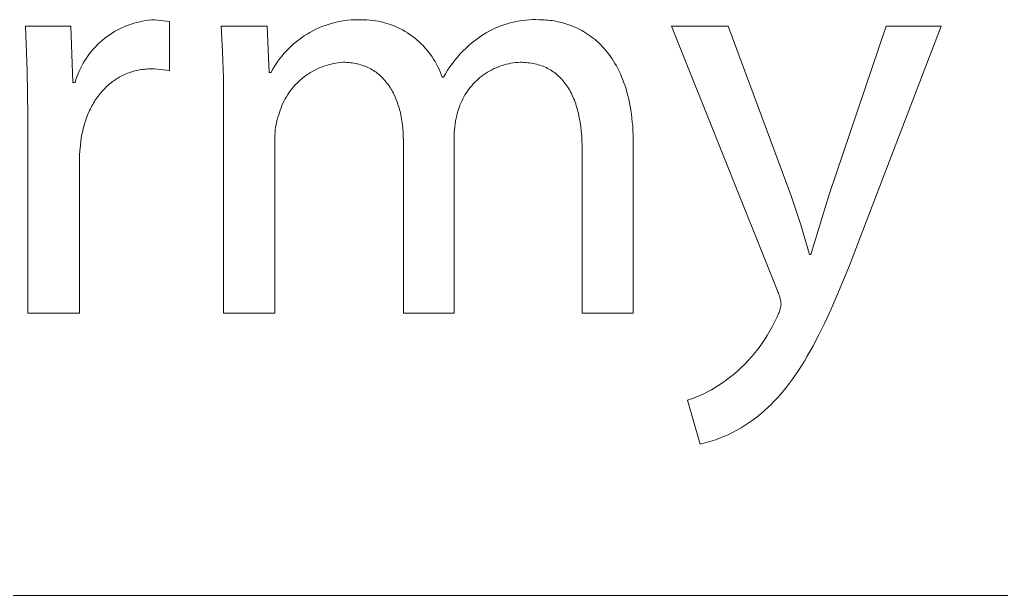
# Model space of a CAD drawing. Header units: millimetres. Extents: x 1422 to 6060, y -58 to 3182.
# Drawn here: x 4859.4 to 4936.3, y -57.9 to -12.8 of the extents above; entities that cross this region are included whole.
import ezdxf

# ---------------------------------------------------------------- set-up
doc = ezdxf.new("R2010")
doc.units = ezdxf.units.MM
doc.header["$MEASUREMENT"] = 0
doc.layers.add('Domyślny', color=7, linetype='Continuous', true_color=0x000000)

msp = doc.modelspace()

# ---------------------------------------------------------------- linework, layer by layer
at = {"layer": 'Domyślny', "color": 18, "lineweight": 15, "true_color": 0x000000}
for p, q in [((4868.382, -13.12), (4868.609, -13.058)), ((4868.609, -13.058), (4868.838, -13.004)), ((4868.838, -13.004), (4869.069, -12.957)), ((4869.069, -12.957), (4869.301, -12.919)), ((4869.301, -12.919), (4869.534, -12.889)), ((4869.534, -12.889), (4869.769, -12.867)), ((4869.769, -12.867), (4870.004, -12.853)), ((4870.004, -12.853), (4871.177, -12.977)), ((4871.177, -12.977), (4871.177, -16.837)), ((4884.103, -13.068), (4884.358, -13.01)), ((4884.358, -13.01), (4884.614, -12.96)), ((4884.614, -12.96), (4884.873, -12.919)), ((4884.873, -12.919), (4885.132, -12.887)), ((4885.132, -12.887), (4885.392, -12.863)), ((4885.392, -12.863), (4885.653, -12.848)), ((4885.653, -12.848), (4885.914, -12.842)), ((4885.914, -12.842), (4886.175, -12.845)), ((4886.175, -12.845), (4886.4, -12.846)), ((4886.4, -12.846), (4886.625, -12.855)), ((4886.625, -12.855), (4886.85, -12.872)), ((4886.85, -12.872), (4887.073, -12.896)), ((4887.073, -12.896), (4887.296, -12.927)), ((4887.296, -12.927), (4887.518, -12.966)), ((4887.518, -12.966), (4887.738, -13.013)), ((4887.738, -13.013), (4887.956, -13.067)), ((4887.956, -13.067), (4888.173, -13.129)), ((4897.843, -13.093), (4898.089, -13.032)), ((4898.089, -13.032), (4898.337, -12.979)), ((4898.337, -12.979), (4898.587, -12.935)), ((4898.587, -12.935), (4898.838, -12.899)), ((4898.838, -12.899), (4899.091, -12.871)), ((4899.091, -12.871), (4899.344, -12.852)), ((4899.344, -12.852), (4899.597, -12.841)), ((4899.597, -12.841), (4899.851, -12.839)), ((4899.851, -12.839), (4900.105, -12.845)), ((4900.105, -12.845), (4900.246, -12.847)), ((4900.246, -12.847), (4900.388, -12.851)), ((4900.388, -12.851), (4900.533, -12.859)), ((4900.533, -12.859), (4900.679, -12.869)), ((4900.679, -12.869), (4900.827, -12.883)), ((4900.827, -12.883), (4900.976, -12.9)), ((4900.976, -12.9), (4901.126, -12.92)), ((4901.126, -12.92), (4901.278, -12.944)), ((4901.278, -12.944), (4901.43, -12.972)), ((4901.43, -12.972), (4901.584, -13.003)), ((4901.584, -13.003), (4901.738, -13.038)), ((4901.738, -13.038), (4901.893, -13.076)), ((4860.033, -16.859), (4859.888, -13.347)), ((4859.888, -13.347), (4863.456, -13.347)), ((4863.456, -13.347), (4863.61, -17.764)), ((4866.672, -13.893), (4866.873, -13.771)), ((4866.873, -13.771), (4867.079, -13.656)), ((4867.079, -13.656), (4867.288, -13.548)), ((4867.288, -13.548), (4867.5, -13.447)), ((4867.5, -13.447), (4867.716, -13.354)), ((4867.716, -13.354), (4867.936, -13.268)), ((4867.936, -13.268), (4868.158, -13.19)), ((4868.158, -13.19), (4868.382, -13.12)), ((4875.329, -15.371), (4875.211, -13.34)), ((4875.211, -13.34), (4878.809, -13.34)), ((4878.809, -13.34), (4878.979, -16.984)), ((4882.167, -13.838), (4882.396, -13.713)), ((4882.396, -13.713), (4882.63, -13.597)), ((4882.63, -13.597), (4882.868, -13.488)), ((4882.868, -13.488), (4883.109, -13.387)), ((4883.109, -13.387), (4883.353, -13.295)), ((4883.353, -13.295), (4883.601, -13.211)), ((4883.601, -13.211), (4883.851, -13.136)), ((4883.851, -13.136), (4884.103, -13.068)), ((4888.173, -13.129), (4888.387, -13.198)), ((4888.387, -13.198), (4888.599, -13.274)), ((4888.599, -13.274), (4888.808, -13.357)), ((4888.808, -13.357), (4889.014, -13.448)), ((4889.014, -13.448), (4889.216, -13.545)), ((4889.216, -13.545), (4889.416, -13.649)), ((4889.416, -13.649), (4889.612, -13.76)), ((4889.612, -13.76), (4889.804, -13.878)), ((4895.973, -13.868), (4896.194, -13.744)), ((4896.194, -13.744), (4896.42, -13.628)), ((4896.42, -13.628), (4896.649, -13.519)), ((4896.649, -13.519), (4896.882, -13.418)), ((4896.882, -13.418), (4897.118, -13.325)), ((4897.118, -13.325), (4897.357, -13.239)), ((4897.357, -13.239), (4897.599, -13.162)), ((4897.599, -13.162), (4897.843, -13.093)), ((4901.893, -13.076), (4902.048, -13.119)), ((4902.048, -13.119), (4902.204, -13.166)), ((4902.204, -13.166), (4902.36, -13.216)), ((4902.36, -13.216), (4902.516, -13.271)), ((4902.516, -13.271), (4902.672, -13.33)), ((4902.672, -13.33), (4902.827, -13.394)), ((4902.827, -13.394), (4902.983, -13.462)), ((4902.983, -13.462), (4903.138, -13.535)), ((4903.138, -13.535), (4903.292, -13.612)), ((4903.292, -13.612), (4903.446, -13.694)), ((4903.446, -13.694), (4903.598, -13.781)), ((4903.598, -13.781), (4903.75, -13.872)), ((4918.768, -34.072), (4910.475, -13.347)), ((4910.475, -13.347), (4914.922, -13.347)), ((4914.922, -13.347), (4919.849, -26.628)), ((4922.814, -26.536), (4927.277, -13.347)), ((4931.585, -13.347), (4925.47, -29.362)), ((4927.277, -13.347), (4931.585, -13.347)), ((4865.566, -14.766), (4865.737, -14.605)), ((4865.737, -14.605), (4865.914, -14.449)), ((4865.914, -14.449), (4866.096, -14.3)), ((4866.096, -14.3), (4866.284, -14.158)), ((4866.284, -14.158), (4866.476, -14.022)), ((4866.476, -14.022), (4866.672, -13.893)), ((4880.888, -14.741), (4881.088, -14.572)), ((4881.088, -14.572), (4881.294, -14.411)), ((4881.294, -14.411), (4881.504, -14.257)), ((4881.504, -14.257), (4881.72, -14.11)), ((4881.72, -14.11), (4881.941, -13.97)), ((4881.941, -13.97), (4882.167, -13.838)), ((4889.804, -13.878), (4889.991, -14.002)), ((4889.991, -14.002), (4890.175, -14.132)), ((4890.175, -14.132), (4890.354, -14.268)), ((4890.354, -14.268), (4890.528, -14.411)), ((4890.528, -14.411), (4890.697, -14.559)), ((4890.697, -14.559), (4890.861, -14.713)), ((4894.879, -14.637), (4895.132, -14.436)), ((4895.132, -14.436), (4895.335, -14.284)), ((4895.335, -14.284), (4895.543, -14.138)), ((4895.543, -14.138), (4895.756, -14)), ((4895.756, -14), (4895.973, -13.868)), ((4903.75, -13.872), (4903.901, -13.969)), ((4903.901, -13.969), (4904.05, -14.071)), ((4904.05, -14.071), (4904.198, -14.178)), ((4904.198, -14.178), (4904.345, -14.29)), ((4904.345, -14.29), (4904.49, -14.407)), ((4904.49, -14.407), (4904.633, -14.53)), ((4904.633, -14.53), (4904.774, -14.659)), ((4864.94, -15.468), (4865.087, -15.284)), ((4865.087, -15.284), (4865.241, -15.106)), ((4865.241, -15.106), (4865.4, -14.933)), ((4865.4, -14.933), (4865.566, -14.766)), ((4875.39, -17.405), (4875.329, -15.371)), ((4880.149, -15.478), (4880.324, -15.285)), ((4880.324, -15.285), (4880.506, -15.097)), ((4880.506, -15.097), (4880.694, -14.916)), ((4880.694, -14.916), (4880.888, -14.741)), ((4890.861, -14.713), (4891.02, -14.873)), ((4891.02, -14.873), (4891.173, -15.038)), ((4891.173, -15.038), (4891.32, -15.208)), ((4891.32, -15.208), (4891.462, -15.382)), ((4893.939, -15.525), (4894.163, -15.291)), ((4894.163, -15.291), (4894.394, -15.065)), ((4894.394, -15.065), (4894.633, -14.847)), ((4894.633, -14.847), (4894.879, -14.637)), ((4904.774, -14.659), (4904.913, -14.793)), ((4904.913, -14.793), (4905.05, -14.933)), ((4905.05, -14.933), (4905.185, -15.079)), ((4905.185, -15.079), (4905.317, -15.23)), ((4905.317, -15.23), (4905.447, -15.388)), ((4864.417, -16.249), (4864.537, -16.047)), ((4864.537, -16.047), (4864.665, -15.849)), ((4864.665, -15.849), (4864.799, -15.656)), ((4864.799, -15.656), (4864.94, -15.468)), ((4879.516, -16.309), (4879.663, -16.093)), ((4879.663, -16.093), (4879.818, -15.883)), ((4879.818, -15.883), (4879.98, -15.678)), ((4879.98, -15.678), (4880.149, -15.478)), ((4891.462, -15.382), (4891.597, -15.562)), ((4891.597, -15.562), (4891.727, -15.746)), ((4891.727, -15.746), (4891.85, -15.935)), ((4891.85, -15.935), (4891.966, -16.127)), ((4891.966, -16.127), (4892.076, -16.323)), ((4893.319, -16.27), (4893.517, -16.015)), ((4893.517, -16.015), (4893.724, -15.766)), ((4893.724, -15.766), (4893.939, -15.525)), ((4905.447, -15.388), (4905.574, -15.551)), ((4905.574, -15.551), (4905.698, -15.721)), ((4905.698, -15.721), (4905.819, -15.897)), ((4905.819, -15.897), (4905.937, -16.079)), ((4905.937, -16.079), (4906.052, -16.268)), ((4860.074, -20.374), (4860.033, -16.859)), ((4864.008, -17.096), (4864.099, -16.879)), ((4864.099, -16.879), (4864.198, -16.666)), ((4864.198, -16.666), (4864.304, -16.456)), ((4864.304, -16.456), (4864.417, -16.249)), ((4868.361, -16.885), (4868.241, -16.92)), ((4868.483, -16.853), (4868.361, -16.885)), ((4868.606, -16.824), (4868.483, -16.853)), ((4868.73, -16.798), (4868.606, -16.824)), ((4868.856, -16.775), (4868.73, -16.798)), ((4868.983, -16.755), (4868.856, -16.775)), ((4869.111, -16.738), (4868.983, -16.755)), ((4869.241, -16.724), (4869.111, -16.738)), ((4869.371, -16.713), (4869.241, -16.724)), ((4869.504, -16.705), (4869.371, -16.713)), ((4869.637, -16.7), (4869.504, -16.705)), ((4869.772, -16.698), (4869.637, -16.7)), ((4870.008, -16.703), (4869.772, -16.698)), ((4870.243, -16.715), (4870.008, -16.703)), ((4870.478, -16.735), (4870.243, -16.715)), ((4870.712, -16.761), (4870.478, -16.735)), ((4870.945, -16.796), (4870.712, -16.761)), ((4871.177, -16.837), (4870.945, -16.796)), ((4879.118, -16.984), (4879.243, -16.755)), ((4879.243, -16.755), (4879.376, -16.53)), ((4879.376, -16.53), (4879.516, -16.309)), ((4882.382, -16.881), (4882.215, -16.978)), ((4882.552, -16.79), (4882.382, -16.881)), ((4882.725, -16.704), (4882.552, -16.79)), ((4882.901, -16.625), (4882.725, -16.704)), ((4883.08, -16.552), (4882.901, -16.625)), ((4883.261, -16.485), (4883.08, -16.552)), ((4883.444, -16.424), (4883.261, -16.485)), ((4883.629, -16.37), (4883.444, -16.424)), ((4883.816, -16.322), (4883.629, -16.37)), ((4884.005, -16.281), (4883.816, -16.322)), ((4884.195, -16.246), (4884.005, -16.281)), ((4884.386, -16.218), (4884.195, -16.246)), ((4884.578, -16.196), (4884.386, -16.218)), ((4884.77, -16.181), (4884.578, -16.196)), ((4884.915, -16.183), (4884.77, -16.181)), ((4885.058, -16.189), (4884.915, -16.183)), ((4885.199, -16.198), (4885.058, -16.189)), ((4885.337, -16.211), (4885.199, -16.198)), ((4885.473, -16.228), (4885.337, -16.211)), ((4885.607, -16.248), (4885.473, -16.228)), ((4885.739, -16.273), (4885.607, -16.248)), ((4885.868, -16.3), (4885.739, -16.273)), ((4885.995, -16.331), (4885.868, -16.3)), ((4886.12, -16.366), (4885.995, -16.331)), ((4886.243, -16.404), (4886.12, -16.366)), ((4886.363, -16.445), (4886.243, -16.404)), ((4886.481, -16.49), (4886.363, -16.445)), ((4886.597, -16.538), (4886.481, -16.49)), ((4886.711, -16.59), (4886.597, -16.538)), ((4886.822, -16.645), (4886.711, -16.59)), ((4886.931, -16.703), (4886.822, -16.645)), ((4887.038, -16.764), (4886.931, -16.703)), ((4887.142, -16.828), (4887.038, -16.764)), ((4887.245, -16.895), (4887.142, -16.828)), ((4887.345, -16.966), (4887.245, -16.895)), ((4892.076, -16.323), (4892.179, -16.523)), ((4892.179, -16.523), (4892.276, -16.727)), ((4892.276, -16.727), (4892.365, -16.933)), ((4892.777, -17.075), (4892.948, -16.8)), ((4892.948, -16.8), (4893.129, -16.532)), ((4893.129, -16.532), (4893.319, -16.27)), ((4896.22, -16.872), (4896.065, -16.963)), ((4896.378, -16.785), (4896.22, -16.872)), ((4896.539, -16.704), (4896.378, -16.785)), ((4896.702, -16.628), (4896.539, -16.704)), ((4896.869, -16.558), (4896.702, -16.628)), ((4897.037, -16.494), (4896.869, -16.558)), ((4897.207, -16.435), (4897.037, -16.494)), ((4897.38, -16.383), (4897.207, -16.435)), ((4897.554, -16.336), (4897.38, -16.383)), ((4897.729, -16.295), (4897.554, -16.336)), ((4897.906, -16.26), (4897.729, -16.295)), ((4898.084, -16.231), (4897.906, -16.26)), ((4898.263, -16.208), (4898.084, -16.231)), ((4898.442, -16.192), (4898.263, -16.208)), ((4898.622, -16.181), (4898.442, -16.192)), ((4898.775, -16.183), (4898.622, -16.181)), ((4898.926, -16.189), (4898.775, -16.183)), ((4899.074, -16.198), (4898.926, -16.189)), ((4899.219, -16.211), (4899.074, -16.198)), ((4899.362, -16.228), (4899.219, -16.211)), ((4899.502, -16.249), (4899.362, -16.228)), ((4899.64, -16.274), (4899.502, -16.249)), ((4899.776, -16.302), (4899.64, -16.274)), ((4899.909, -16.333), (4899.776, -16.302)), ((4900.039, -16.369), (4899.909, -16.333)), ((4900.167, -16.408), (4900.039, -16.369)), ((4900.293, -16.45), (4900.167, -16.408)), ((4900.416, -16.496), (4900.293, -16.45)), ((4900.536, -16.546), (4900.416, -16.496)), ((4900.654, -16.599), (4900.536, -16.546)), ((4900.77, -16.656), (4900.654, -16.599)), ((4900.883, -16.716), (4900.77, -16.656)), ((4900.994, -16.78), (4900.883, -16.716)), ((4901.102, -16.847), (4900.994, -16.78)), ((4901.208, -16.918), (4901.102, -16.847)), ((4906.052, -16.268), (4906.163, -16.464)), ((4906.163, -16.464), (4906.271, -16.665)), ((4906.271, -16.665), (4906.375, -16.874)), ((4906.375, -16.874), (4906.475, -17.089)), ((4863.78, -17.764), (4863.848, -17.539)), ((4863.848, -17.539), (4863.924, -17.316)), ((4863.924, -17.316), (4864.008, -17.096)), ((4866.814, -17.619), (4866.715, -17.691)), ((4866.915, -17.549), (4866.814, -17.619)), ((4867.017, -17.483), (4866.915, -17.549)), ((4867.121, -17.418), (4867.017, -17.483)), ((4867.226, -17.356), (4867.121, -17.418)), ((4867.333, -17.297), (4867.226, -17.356)), ((4867.441, -17.241), (4867.333, -17.297)), ((4867.551, -17.187), (4867.441, -17.241)), ((4867.662, -17.135), (4867.551, -17.187)), ((4867.775, -17.087), (4867.662, -17.135)), ((4867.89, -17.041), (4867.775, -17.087)), ((4868.005, -16.998), (4867.89, -17.041)), ((4868.123, -16.957), (4868.005, -16.998)), ((4868.241, -16.92), (4868.123, -16.957)), ((4875.396, -19.439), (4875.39, -17.405)), ((4878.979, -16.984), (4879.118, -16.984)), ((4881.293, -17.676), (4881.155, -17.811)), ((4881.437, -17.547), (4881.293, -17.676)), ((4881.584, -17.422), (4881.437, -17.547)), ((4881.736, -17.303), (4881.584, -17.422)), ((4881.892, -17.189), (4881.736, -17.303)), ((4882.052, -17.081), (4881.892, -17.189)), ((4882.215, -16.978), (4882.052, -17.081)), ((4887.443, -17.039), (4887.345, -16.966)), ((4887.538, -17.116), (4887.443, -17.039)), ((4887.631, -17.195), (4887.538, -17.116)), ((4887.722, -17.277), (4887.631, -17.195)), ((4887.811, -17.362), (4887.722, -17.277)), ((4887.897, -17.45), (4887.811, -17.362)), ((4887.981, -17.541), (4887.897, -17.45)), ((4888.063, -17.635), (4887.981, -17.541)), ((4888.143, -17.731), (4888.063, -17.635)), ((4892.365, -16.933), (4892.447, -17.143)), ((4892.447, -17.143), (4892.522, -17.355)), ((4892.522, -17.355), (4892.615, -17.355)), ((4892.615, -17.355), (4892.777, -17.075)), ((4895.208, -17.62), (4895.079, -17.746)), ((4895.341, -17.499), (4895.208, -17.62)), ((4895.478, -17.382), (4895.341, -17.499)), ((4895.62, -17.27), (4895.478, -17.382)), ((4895.765, -17.163), (4895.62, -17.27)), ((4895.913, -17.061), (4895.765, -17.163)), ((4896.065, -16.963), (4895.913, -17.061)), ((4901.312, -16.992), (4901.208, -16.918)), ((4901.412, -17.069), (4901.312, -16.992)), ((4901.511, -17.15), (4901.412, -17.069)), ((4901.607, -17.234), (4901.511, -17.15)), ((4901.701, -17.321), (4901.607, -17.234)), ((4901.792, -17.412), (4901.701, -17.321)), ((4901.881, -17.506), (4901.792, -17.412)), ((4901.967, -17.603), (4901.881, -17.506)), ((4902.051, -17.704), (4901.967, -17.603)), ((4906.475, -17.089), (4906.572, -17.312)), ((4906.572, -17.312), (4906.664, -17.541)), ((4906.664, -17.541), (4906.752, -17.777)), ((4863.61, -17.764), (4863.78, -17.764)), ((4865.9, -18.442), (4865.818, -18.537)), ((4865.984, -18.35), (4865.9, -18.442)), ((4866.069, -18.259), (4865.984, -18.35)), ((4866.156, -18.171), (4866.069, -18.259)), ((4866.245, -18.085), (4866.156, -18.171)), ((4866.336, -18.002), (4866.245, -18.085)), ((4866.428, -17.92), (4866.336, -18.002)), ((4866.522, -17.841), (4866.428, -17.92)), ((4866.618, -17.765), (4866.522, -17.841)), ((4866.715, -17.691), (4866.618, -17.765)), ((4880.649, -18.393), (4880.535, -18.549)), ((4880.768, -18.241), (4880.649, -18.393)), ((4880.892, -18.093), (4880.768, -18.241)), ((4881.021, -17.95), (4880.892, -18.093)), ((4881.155, -17.811), (4881.021, -17.95)), ((4888.22, -17.83), (4888.143, -17.731)), ((4888.295, -17.932), (4888.22, -17.83)), ((4888.368, -18.036), (4888.295, -17.932)), ((4888.438, -18.143), (4888.368, -18.036)), ((4888.506, -18.252), (4888.438, -18.143)), ((4888.572, -18.364), (4888.506, -18.252)), ((4888.636, -18.479), (4888.572, -18.364)), ((4894.502, -18.437), (4894.401, -18.587)), ((4894.608, -18.292), (4894.502, -18.437)), ((4894.719, -18.149), (4894.608, -18.292)), ((4894.834, -18.011), (4894.719, -18.149)), ((4894.954, -17.877), (4894.834, -18.011)), ((4895.079, -17.746), (4894.954, -17.877)), ((4902.132, -17.808), (4902.051, -17.704)), ((4902.211, -17.914), (4902.132, -17.808)), ((4902.288, -18.025), (4902.211, -17.914)), ((4902.362, -18.138), (4902.288, -18.025)), ((4902.434, -18.254), (4902.362, -18.138)), ((4902.504, -18.374), (4902.434, -18.254)), ((4902.571, -18.496), (4902.504, -18.374)), ((4906.752, -17.777), (4906.836, -18.021)), ((4906.836, -18.021), (4906.916, -18.271)), ((4906.916, -18.271), (4906.991, -18.529)), ((4865.363, -19.149), (4865.293, -19.258)), ((4865.434, -19.042), (4865.363, -19.149)), ((4865.507, -18.937), (4865.434, -19.042)), ((4865.582, -18.834), (4865.507, -18.937)), ((4865.659, -18.733), (4865.582, -18.834)), ((4865.737, -18.634), (4865.659, -18.733)), ((4865.818, -18.537), (4865.737, -18.634)), ((4880.137, -19.21), (4880.052, -19.384)), ((4880.228, -19.04), (4880.137, -19.21)), ((4880.325, -18.873), (4880.228, -19.04)), ((4880.427, -18.709), (4880.325, -18.873)), ((4880.535, -18.549), (4880.427, -18.709)), ((4888.697, -18.595), (4888.636, -18.479)), ((4888.756, -18.715), (4888.697, -18.595)), ((4888.812, -18.836), (4888.756, -18.715)), ((4888.867, -18.96), (4888.812, -18.836)), ((4888.919, -19.086), (4888.867, -18.96)), ((4888.969, -19.214), (4888.919, -19.086)), ((4889.016, -19.345), (4888.969, -19.214)), ((4894.051, -19.216), (4893.977, -19.381)), ((4894.13, -19.054), (4894.051, -19.216)), ((4894.215, -18.896), (4894.13, -19.054)), ((4894.306, -18.74), (4894.215, -18.896)), ((4894.401, -18.587), (4894.306, -18.74)), ((4902.635, -18.622), (4902.571, -18.496)), ((4902.698, -18.751), (4902.635, -18.622)), ((4902.758, -18.882), (4902.698, -18.751)), ((4902.815, -19.017), (4902.758, -18.882)), ((4902.87, -19.155), (4902.815, -19.017)), ((4902.923, -19.295), (4902.87, -19.155)), ((4906.991, -18.529), (4907.061, -18.795)), ((4907.061, -18.795), (4907.126, -19.068)), ((4907.126, -19.068), (4907.186, -19.348)), ((4864.917, -19.952), (4864.861, -20.074)), ((4864.975, -19.832), (4864.917, -19.952)), ((4865.035, -19.714), (4864.975, -19.832)), ((4865.096, -19.597), (4865.035, -19.714)), ((4865.16, -19.482), (4865.096, -19.597)), ((4865.226, -19.369), (4865.16, -19.482)), ((4865.293, -19.258), (4865.226, -19.369)), ((4875.396, -35.824), (4875.396, -19.439)), ((4879.834, -19.92), (4879.774, -20.103)), ((4879.901, -19.739), (4879.834, -19.92)), ((4879.973, -19.56), (4879.901, -19.739)), ((4880.052, -19.384), (4879.973, -19.56)), ((4889.061, -19.477), (4889.016, -19.345)), ((4889.104, -19.612), (4889.061, -19.477)), ((4889.145, -19.749), (4889.104, -19.612)), ((4889.183, -19.888), (4889.145, -19.749)), ((4889.219, -20.029), (4889.183, -19.888)), ((4893.789, -19.887), (4893.724, -20.11)), ((4893.846, -19.716), (4893.789, -19.887)), ((4893.908, -19.547), (4893.846, -19.716)), ((4893.977, -19.381), (4893.908, -19.547)), ((4902.973, -19.439), (4902.923, -19.295)), ((4903.021, -19.586), (4902.973, -19.439)), ((4903.067, -19.735), (4903.021, -19.586)), ((4903.11, -19.887), (4903.067, -19.735)), ((4903.151, -20.043), (4903.11, -19.887)), ((4907.186, -19.348), (4907.242, -19.636)), ((4907.242, -19.636), (4907.292, -19.932)), ((4907.292, -19.932), (4907.336, -20.236)), ((4860.074, -35.817), (4860.074, -20.374)), ((4864.61, -20.709), (4864.566, -20.841)), ((4864.656, -20.579), (4864.61, -20.709)), ((4864.705, -20.45), (4864.656, -20.579)), ((4864.755, -20.323), (4864.705, -20.45)), ((4864.807, -20.198), (4864.755, -20.323)), ((4864.861, -20.074), (4864.807, -20.198)), ((4879.605, -20.677), (4879.557, -20.874)), ((4879.659, -20.482), (4879.605, -20.677)), ((4879.72, -20.289), (4879.659, -20.482)), ((4879.774, -20.103), (4879.72, -20.289)), ((4889.252, -20.172), (4889.219, -20.029)), ((4889.284, -20.317), (4889.252, -20.172)), ((4889.313, -20.463), (4889.284, -20.317)), ((4889.364, -20.762), (4889.313, -20.463)), ((4893.617, -20.561), (4893.573, -20.789)), ((4893.667, -20.335), (4893.617, -20.561)), ((4893.724, -20.11), (4893.667, -20.335)), ((4903.189, -20.201), (4903.151, -20.043)), ((4903.259, -20.525), (4903.189, -20.201)), ((4903.32, -20.861), (4903.259, -20.525)), ((4907.336, -20.236), (4907.375, -20.548)), ((4907.375, -20.548), (4907.409, -20.867)), ((4864.411, -21.384), (4864.346, -21.664)), ((4864.485, -21.109), (4864.411, -21.384)), ((4864.566, -20.841), (4864.485, -21.109)), ((4879.454, -21.472), (4879.433, -21.674)), ((4879.481, -21.272), (4879.454, -21.472)), ((4879.516, -21.072), (4879.481, -21.272)), ((4879.557, -20.874), (4879.516, -21.072)), ((4889.406, -21.069), (4889.364, -20.762)), ((4889.438, -21.382), (4889.406, -21.069)), ((4889.462, -21.701), (4889.438, -21.382)), ((4893.486, -21.478), (4893.472, -21.71)), ((4893.508, -21.247), (4893.486, -21.478)), ((4893.537, -21.018), (4893.508, -21.247)), ((4893.573, -20.789), (4893.537, -21.018)), ((4903.371, -21.208), (4903.32, -20.861)), ((4903.413, -21.565), (4903.371, -21.208)), ((4907.409, -20.867), (4907.436, -21.195)), ((4907.436, -21.195), (4907.458, -21.531)), ((4864.29, -21.949), (4864.234, -22.327)), ((4864.346, -21.664), (4864.29, -21.949)), ((4879.412, -22.078), (4879.411, -22.281)), ((4879.411, -22.281), (4879.411, -35.824)), ((4879.419, -21.876), (4879.412, -22.078)), ((4879.433, -21.674), (4879.419, -21.876)), ((4889.475, -22.027), (4889.462, -21.701)), ((4889.48, -22.358), (4889.475, -22.027)), ((4893.472, -21.71), (4893.464, -21.941)), ((4893.464, -21.941), (4893.464, -35.824)), ((4903.445, -21.933), (4903.413, -21.565)), ((4903.468, -22.312), (4903.445, -21.933)), ((4907.458, -21.531), (4907.474, -21.876)), ((4907.474, -21.876), (4907.483, -22.229)), ((4907.483, -22.229), (4907.487, -22.59)), ((4864.19, -22.706), (4864.156, -23.086)), ((4864.234, -22.327), (4864.19, -22.706)), ((4889.48, -35.824), (4889.48, -22.358)), ((4903.482, -22.701), (4903.468, -22.312)), ((4903.487, -23.099), (4903.482, -22.701)), ((4907.487, -22.59), (4907.487, -35.824)), ((4864.132, -23.467), (4864.12, -23.848)), ((4864.156, -23.086), (4864.132, -23.467)), ((4903.487, -35.824), (4903.487, -23.099)), ((4864.12, -23.848), (4864.12, -35.817)), ((4919.849, -26.628), (4920.605, -28.917)), ((4921.377, -31.23), (4922.814, -26.536)), ((4920.605, -28.917), (4921.285, -31.23)), ((4925.47, -29.362), (4924.41, -32.084)), ((4921.285, -31.23), (4921.377, -31.23)), ((4924.41, -32.084), (4923.419, -34.479)), ((4918.812, -34.172), (4918.768, -34.072)), ((4918.854, -34.273), (4918.812, -34.172)), ((4918.892, -34.376), (4918.854, -34.273)), ((4918.927, -34.48), (4918.892, -34.376)), ((4918.958, -34.585), (4918.927, -34.48)), ((4918.986, -34.69), (4918.958, -34.585)), ((4923.419, -34.479), (4922.942, -35.561)), ((4919.01, -34.797), (4918.986, -34.69)), ((4919.009, -35.402), (4919.029, -35.309)), ((4919.031, -34.905), (4919.01, -34.797)), ((4919.029, -35.309), (4919.047, -35.216)), ((4919.048, -35.013), (4919.031, -34.905)), ((4919.047, -35.216), (4919.061, -35.122)), ((4919.061, -35.122), (4919.048, -35.013)), ((4864.12, -35.817), (4860.074, -35.817)), ((4879.411, -35.824), (4875.396, -35.824)), ((4893.464, -35.824), (4889.48, -35.824)), ((4907.487, -35.824), (4903.487, -35.824)), ((4918.565, -36.483), (4918.737, -36.11)), ((4918.737, -36.11), (4918.781, -36.026)), ((4918.781, -36.026), (4918.822, -35.94)), ((4918.822, -35.94), (4918.861, -35.853)), ((4918.861, -35.853), (4918.896, -35.765)), ((4918.896, -35.765), (4918.929, -35.676)), ((4918.929, -35.676), (4918.958, -35.585)), ((4918.958, -35.585), (4918.985, -35.494)), ((4918.985, -35.494), (4919.009, -35.402)), ((4922.942, -35.561), (4922.475, -36.572)), ((4918.186, -37.212), (4918.382, -36.851)), ((4918.382, -36.851), (4918.565, -36.483)), ((4922.475, -36.572), (4922.015, -37.514)), ((4917.758, -37.913), (4917.977, -37.566)), ((4917.977, -37.566), (4918.186, -37.212)), ((4922.015, -37.514), (4921.559, -38.39)), ((4917.283, -38.584), (4917.526, -38.252)), ((4917.526, -38.252), (4917.758, -37.913)), ((4921.559, -38.39), (4921.105, -39.204)), ((4916.765, -39.221), (4917.03, -38.907)), ((4917.03, -38.907), (4917.283, -38.584)), ((4915.911, -40.109), (4916.205, -39.823)), ((4916.205, -39.823), (4916.49, -39.527)), ((4916.49, -39.527), (4916.765, -39.221)), ((4920.65, -39.96), (4920.421, -40.317)), ((4920.878, -39.589), (4920.65, -39.96)), ((4921.105, -39.204), (4920.878, -39.589)), ((4915.028, -40.867), (4915.293, -40.65)), ((4915.293, -40.65), (4915.606, -40.385)), ((4915.606, -40.385), (4915.911, -40.109)), ((4920.192, -40.66), (4919.961, -40.99)), ((4920.421, -40.317), (4920.192, -40.66)), ((4913.902, -41.647), (4914.193, -41.466)), ((4914.193, -41.466), (4914.478, -41.275)), ((4914.478, -41.275), (4914.756, -41.076)), ((4914.756, -41.076), (4915.028, -40.867)), ((4919.728, -41.308), (4919.493, -41.613)), ((4919.961, -40.99), (4919.728, -41.308)), ((4912.37, -42.408), (4912.686, -42.276)), ((4912.686, -42.276), (4912.997, -42.134)), ((4912.997, -42.134), (4913.304, -41.981)), ((4913.304, -41.981), (4913.606, -41.819)), ((4913.606, -41.819), (4913.902, -41.647)), ((4919.016, -42.189), (4918.773, -42.461)), ((4919.256, -41.907), (4919.016, -42.189)), ((4919.493, -41.613), (4919.256, -41.907)), ((4911.726, -42.642), (4912.05, -42.531)), ((4912.729, -46.086), (4911.726, -42.642)), ((4912.05, -42.531), (4912.37, -42.408)), ((4918.276, -42.973), (4918.022, -43.214)), ((4918.526, -42.722), (4918.276, -42.973)), ((4918.773, -42.461), (4918.526, -42.722)), ((4917.476, -43.698), (4917.18, -43.941)), ((4917.764, -43.446), (4917.476, -43.698)), ((4918.022, -43.214), (4917.764, -43.446)), ((4916.564, -44.396), (4916.244, -44.608)), ((4916.876, -44.174), (4916.564, -44.396)), ((4917.18, -43.941), (4916.876, -44.174)), ((4914.9, -45.342), (4914.55, -45.497)), ((4915.245, -45.176), (4914.9, -45.342)), ((4915.585, -44.998), (4915.245, -45.176)), ((4915.918, -44.809), (4915.585, -44.998)), ((4916.244, -44.608), (4915.918, -44.809)), ((4913.101, -45.993), (4912.729, -46.086)), ((4913.469, -45.888), (4913.101, -45.993)), ((4913.834, -45.77), (4913.469, -45.888)), ((4914.194, -45.639), (4913.834, -45.77)), ((4914.55, -45.497), (4914.194, -45.639)), ((6055.346, -57.926), (1422.194, -57.926)), ((6055.346, -57.926), (4307.177, -57.926))]:
    msp.add_line(p, q, dxfattribs=at)

doc.saveas('drawing.dxf')
